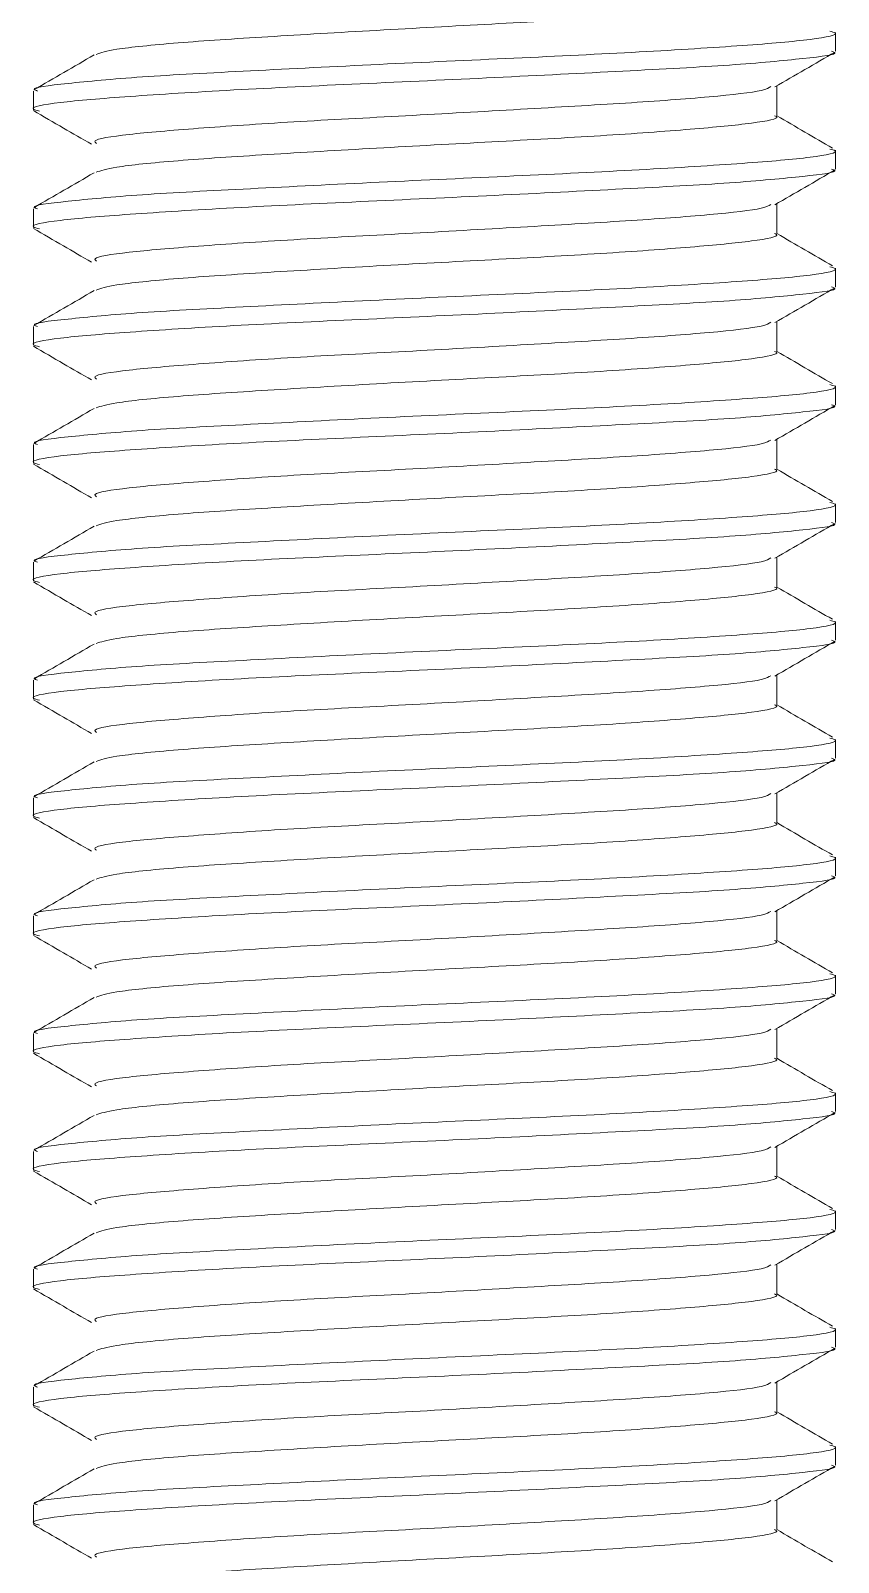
# Model space of a CAD drawing. Extents: x -976302 to -776254, y 5665 to 231437.
# Drawn here: x -798577.6 to -798516.8, y 78752.9 to 78868.3 of the extents above; entities that cross this region are included whole.
import ezdxf

# ---------------------------------------------------------------- set-up
doc = ezdxf.new("R2010")
doc.units = 0
doc.header["$LTSCALE"] = 1000
doc.header["$MEASUREMENT"] = 0

# ---------------------------------------------------------------- blocks, each defined once
blk = doc.blocks.new('*U17')
at = {"color": 7, "linetype": 'Continuous', "lineweight": 15}
for p, q in [((-22012.724, -7517.174), (-22012.724, -7516.35)), ((-22048.022, -7518.926), (-22048.022, -7519.748)), ((-22015.305, -7520.013), (-22015.305, -7518.699)), ((-22012.724, -7522.36), (-22012.724, -7521.536)), ((-22048.022, -7524.112), (-22048.022, -7524.934)), ((-22015.305, -7525.199), (-22015.305, -7523.885)), ((-22012.724, -7527.546), (-22012.724, -7526.722)), ((-22015.305, -7530.385), (-22015.305, -7529.071)), ((-22048.022, -7529.298), (-22048.022, -7530.12)), ((-22012.724, -7532.732), (-22012.724, -7531.908)), ((-22048.022, -7534.484), (-22048.022, -7535.306)), ((-22015.305, -7535.571), (-22015.305, -7534.257)), ((-22012.724, -7537.918), (-22012.724, -7537.094)), ((-22048.022, -7539.67), (-22048.022, -7540.492)), ((-22015.305, -7540.757), (-22015.305, -7539.443)), ((-22012.724, -7543.104), (-22012.724, -7542.28)), ((-22015.305, -7545.943), (-22015.305, -7544.629)), ((-22048.022, -7544.856), (-22048.022, -7545.678)), ((-22012.724, -7548.29), (-22012.724, -7547.466)), ((-22048.022, -7550.042), (-22048.022, -7550.864)), ((-22015.305, -7551.129), (-22015.305, -7549.815)), ((-22012.724, -7553.476), (-22012.724, -7552.652)), ((-22048.022, -7555.228), (-22048.022, -7556.05)), ((-22015.305, -7556.315), (-22015.305, -7555.001)), ((-22012.724, -7558.662), (-22012.724, -7557.838)), ((-22015.305, -7561.501), (-22015.305, -7560.187)), ((-22048.022, -7560.414), (-22048.022, -7561.236)), ((-22012.724, -7563.848), (-22012.724, -7563.024)), ((-22015.305, -7566.686), (-22015.305, -7565.373)), ((-22048.022, -7565.6), (-22048.022, -7566.422)), ((-22012.724, -7569.033), (-22012.724, -7568.21)), ((-22048.022, -7570.786), (-22048.022, -7571.608)), ((-22015.305, -7571.872), (-22015.305, -7570.559)), ((-22012.724, -7574.219), (-22012.724, -7573.396)), ((-22048.022, -7575.972), (-22048.022, -7576.794)), ((-22015.305, -7577.058), (-22015.305, -7575.745)), ((-22012.724, -7579.405), (-22012.724, -7578.582)), ((-22015.305, -7582.244), (-22015.305, -7580.931)), ((-22048.022, -7581.158), (-22048.022, -7581.98))]:
    blk.add_line(p, q, dxfattribs=at)
for points, knots in [([(-22015.417, -7514.827), (-22015.382, -7514.84), (-22015.116, -7514.942), (-22016.254, -7515.164), (-22018.879, -7515.415), (-22022.937, -7515.713), (-22027.8, -7515.976), (-22032.966, -7516.254), (-22037.849, -7516.542), (-22041.835, -7516.801), (-22044.573, -7517.082), (-22045.045, -7517.243), (-22045.262, -7517.317)], [0, 0, 0, 0, 0.016846, 0.1280213, 0.2392296, 0.3502223, 0.4613488, 0.5725715, 0.6837103, 0.7948399, 0.9062754, 1, 1, 1, 1]), ([(-22047.842, -7518.926), (-22047.901, -7518.903), (-22048.207, -7518.783), (-22046.695, -7518.605), (-22043.493, -7518.295), (-22038.61, -7518.047), (-22032.86, -7517.75), (-22026.816, -7517.48), (-22021.191, -7517.211), (-22016.549, -7516.917), (-22013.611, -7516.667), (-22012.458, -7516.428), (-22012.88, -7516.317), (-22012.971, -7516.293)], [0, 0, 0, 0, 0.025159, 0.130433, 0.235235, 0.340569, 0.445675, 0.550666, 0.65549, 0.76083, 0.865921, 0.97091, 1, 1, 1, 1]), ([(-22012.904, -7517.174), (-22012.849, -7517.193), (-22012.517, -7517.309), (-22013.967, -7517.485), (-22017.109, -7517.792), (-22021.935, -7518.043), (-22027.656, -7518.337), (-22033.706, -7518.611), (-22039.364, -7518.875), (-22044.034, -7519.174), (-22047.071, -7519.422), (-22048.32, -7519.666), (-22047.867, -7519.782), (-22047.752, -7519.812)], [0, 0, 0, 0, 0.020956, 0.125784, 0.230725, 0.335458, 0.440362, 0.545066, 0.649956, 0.754581, 0.859545, 0.96439, 1, 1, 1, 1]), ([(-22045.351, -7517.34), (-22045.793, -7517.596), (-22046.675, -7518.108), (-22047.558, -7518.62), (-22047.999, -7518.876)], [0, 0, 0, 0, 0.500034, 1, 1, 1, 1]), ([(-22015.395, -7518.749), (-22014.953, -7518.493), (-22014.071, -7517.981), (-22013.188, -7517.47), (-22012.747, -7517.214)], [0, 0, 0, 0, 0.500014, 1, 1, 1, 1]), ([(-22045.239, -7521.231), (-22045.29, -7521.195), (-22045.467, -7521.068), (-22043.999, -7520.829), (-22040.969, -7520.578), (-22036.665, -7520.274), (-22031.666, -7520.024), (-22026.523, -7519.728), (-22021.794, -7519.457), (-22018.101, -7519.185), (-22015.87, -7518.931), (-22015.657, -7518.787), (-22015.574, -7518.73)], [0, 0, 0, 0, 0.0446047, 0.1549405, 0.2658458, 0.3761896, 0.4869812, 0.5976326, 0.7082599, 0.819146, 0.9295768, 1, 1, 1, 1]), ([(-22048.022, -7519.789), (-22047.58, -7520.045), (-22046.728, -7520.54), (-22045.875, -7521.034), (-22045.463, -7521.273)], [0, 0, 0, 0, 0.517668, 1, 1, 1, 1]), ([(-22015.417, -7520.013), (-22015.382, -7520.026), (-22015.116, -7520.128), (-22016.254, -7520.35), (-22018.879, -7520.601), (-22022.937, -7520.899), (-22027.8, -7521.162), (-22032.966, -7521.439), (-22037.849, -7521.728), (-22041.835, -7521.987), (-22044.573, -7522.268), (-22045.045, -7522.429), (-22045.262, -7522.503)], [0, 0, 0, 0, 0.016846, 0.1280213, 0.2392296, 0.3502223, 0.4613488, 0.5725715, 0.6837103, 0.7948399, 0.9062754, 1, 1, 1, 1]), ([(-22012.859, -7521.435), (-22013.263, -7521.202), (-22014.08, -7520.731), (-22014.894, -7520.254), (-22015.305, -7520.013)], [0, 0, 0, 0, 0.494618, 1, 1, 1, 1]), ([(-22047.842, -7524.112), (-22047.901, -7524.089), (-22048.207, -7523.969), (-22046.695, -7523.791), (-22043.493, -7523.481), (-22038.61, -7523.233), (-22032.86, -7522.936), (-22026.816, -7522.666), (-22021.191, -7522.397), (-22016.549, -7522.103), (-22013.611, -7521.852), (-22012.458, -7521.614), (-22012.88, -7521.503), (-22012.971, -7521.479)], [0, 0, 0, 0, 0.025159, 0.130433, 0.235235, 0.340569, 0.445675, 0.550666, 0.65549, 0.76083, 0.865921, 0.97091, 1, 1, 1, 1]), ([(-22012.904, -7522.36), (-22012.849, -7522.379), (-22012.517, -7522.495), (-22013.967, -7522.671), (-22017.109, -7522.977), (-22021.935, -7523.229), (-22027.656, -7523.523), (-22033.706, -7523.797), (-22039.364, -7524.061), (-22044.034, -7524.36), (-22047.071, -7524.608), (-22048.32, -7524.851), (-22047.867, -7524.968), (-22047.752, -7524.998)], [0, 0, 0, 0, 0.020956, 0.125784, 0.230725, 0.335458, 0.440362, 0.545066, 0.649956, 0.754581, 0.859545, 0.96439, 1, 1, 1, 1]), ([(-22015.395, -7523.935), (-22014.953, -7523.679), (-22014.071, -7523.167), (-22013.188, -7522.656), (-22012.747, -7522.4)], [0, 0, 0, 0, 0.500014, 1, 1, 1, 1]), ([(-22045.351, -7522.525), (-22045.793, -7522.782), (-22046.675, -7523.294), (-22047.558, -7523.806), (-22047.999, -7524.062)], [0, 0, 0, 0, 0.500034, 1, 1, 1, 1]), ([(-22045.239, -7526.417), (-22045.29, -7526.381), (-22045.467, -7526.254), (-22043.999, -7526.015), (-22040.969, -7525.764), (-22036.665, -7525.46), (-22031.666, -7525.21), (-22026.523, -7524.914), (-22021.794, -7524.643), (-22018.101, -7524.371), (-22015.87, -7524.117), (-22015.657, -7523.973), (-22015.574, -7523.916)], [0, 0, 0, 0, 0.0446047, 0.1549405, 0.2658458, 0.3761896, 0.4869812, 0.5976326, 0.7082599, 0.819146, 0.9295768, 1, 1, 1, 1]), ([(-22048.022, -7524.975), (-22047.58, -7525.231), (-22046.728, -7525.726), (-22045.875, -7526.22), (-22045.463, -7526.459)], [0, 0, 0, 0, 0.517668, 1, 1, 1, 1]), ([(-22015.417, -7525.199), (-22015.382, -7525.212), (-22015.116, -7525.314), (-22016.254, -7525.536), (-22018.879, -7525.787), (-22022.937, -7526.085), (-22027.8, -7526.348), (-22032.966, -7526.625), (-22037.849, -7526.914), (-22041.835, -7527.173), (-22044.573, -7527.454), (-22045.045, -7527.615), (-22045.262, -7527.688)], [0, 0, 0, 0, 0.016846, 0.1280213, 0.2392296, 0.3502223, 0.4613488, 0.5725715, 0.6837103, 0.7948399, 0.9062754, 1, 1, 1, 1]), ([(-22012.859, -7526.621), (-22013.263, -7526.388), (-22014.08, -7525.917), (-22014.894, -7525.44), (-22015.305, -7525.199)], [0, 0, 0, 0, 0.494618, 1, 1, 1, 1]), ([(-22047.842, -7529.298), (-22047.901, -7529.275), (-22048.207, -7529.155), (-22046.695, -7528.976), (-22043.493, -7528.667), (-22038.61, -7528.419), (-22032.86, -7528.121), (-22026.816, -7527.852), (-22021.191, -7527.583), (-22016.549, -7527.289), (-22013.611, -7527.038), (-22012.458, -7526.8), (-22012.88, -7526.689), (-22012.971, -7526.665)], [0, 0, 0, 0, 0.025159, 0.130433, 0.235235, 0.340569, 0.445675, 0.550666, 0.65549, 0.76083, 0.865921, 0.97091, 1, 1, 1, 1]), ([(-22012.904, -7527.546), (-22012.849, -7527.565), (-22012.517, -7527.681), (-22013.967, -7527.857), (-22017.109, -7528.163), (-22021.935, -7528.415), (-22027.656, -7528.709), (-22033.706, -7528.983), (-22039.364, -7529.247), (-22044.034, -7529.546), (-22047.071, -7529.794), (-22048.32, -7530.037), (-22047.867, -7530.154), (-22047.752, -7530.184)], [0, 0, 0, 0, 0.020956, 0.125784, 0.230725, 0.335458, 0.440362, 0.545066, 0.649956, 0.754581, 0.859545, 0.96439, 1, 1, 1, 1]), ([(-22045.351, -7527.711), (-22045.793, -7527.968), (-22046.675, -7528.48), (-22047.558, -7528.992), (-22047.999, -7529.248)], [0, 0, 0, 0, 0.500034, 1, 1, 1, 1]), ([(-22015.395, -7529.121), (-22014.953, -7528.865), (-22014.071, -7528.353), (-22013.188, -7527.842), (-22012.747, -7527.586)], [0, 0, 0, 0, 0.500014, 1, 1, 1, 1]), ([(-22045.239, -7531.603), (-22045.29, -7531.567), (-22045.467, -7531.44), (-22043.999, -7531.201), (-22040.969, -7530.95), (-22036.665, -7530.646), (-22031.666, -7530.396), (-22026.523, -7530.1), (-22021.794, -7529.829), (-22018.101, -7529.557), (-22015.87, -7529.303), (-22015.657, -7529.159), (-22015.574, -7529.102)], [0, 0, 0, 0, 0.0446047, 0.1549405, 0.2658458, 0.3761896, 0.4869812, 0.5976326, 0.7082599, 0.819146, 0.9295768, 1, 1, 1, 1]), ([(-22048.022, -7530.161), (-22047.58, -7530.417), (-22046.728, -7530.912), (-22045.875, -7531.406), (-22045.463, -7531.645)], [0, 0, 0, 0, 0.517668, 1, 1, 1, 1]), ([(-22015.417, -7530.385), (-22015.382, -7530.398), (-22015.116, -7530.499), (-22016.254, -7530.722), (-22018.879, -7530.973), (-22022.937, -7531.271), (-22027.8, -7531.534), (-22032.966, -7531.811), (-22037.849, -7532.1), (-22041.835, -7532.359), (-22044.573, -7532.64), (-22045.045, -7532.801), (-22045.262, -7532.874)], [0, 0, 0, 0, 0.016846, 0.1280213, 0.2392296, 0.3502223, 0.4613488, 0.5725715, 0.6837103, 0.7948399, 0.9062754, 1, 1, 1, 1]), ([(-22012.859, -7531.807), (-22013.263, -7531.574), (-22014.08, -7531.103), (-22014.894, -7530.626), (-22015.305, -7530.385)], [0, 0, 0, 0, 0.494618, 1, 1, 1, 1]), ([(-22047.842, -7534.484), (-22047.901, -7534.461), (-22048.207, -7534.341), (-22046.695, -7534.162), (-22043.493, -7533.853), (-22038.61, -7533.605), (-22032.86, -7533.307), (-22026.816, -7533.038), (-22021.191, -7532.769), (-22016.549, -7532.475), (-22013.611, -7532.224), (-22012.458, -7531.986), (-22012.88, -7531.875), (-22012.971, -7531.851)], [0, 0, 0, 0, 0.025159, 0.130433, 0.235235, 0.340569, 0.445675, 0.550666, 0.65549, 0.76083, 0.865921, 0.97091, 1, 1, 1, 1]), ([(-22012.904, -7532.732), (-22012.849, -7532.751), (-22012.517, -7532.867), (-22013.967, -7533.043), (-22017.109, -7533.349), (-22021.935, -7533.601), (-22027.656, -7533.895), (-22033.706, -7534.169), (-22039.364, -7534.433), (-22044.034, -7534.732), (-22047.071, -7534.98), (-22048.32, -7535.223), (-22047.867, -7535.34), (-22047.752, -7535.37)], [0, 0, 0, 0, 0.020956, 0.125784, 0.230725, 0.335458, 0.440362, 0.545066, 0.649956, 0.754581, 0.859545, 0.96439, 1, 1, 1, 1]), ([(-22045.351, -7532.897), (-22045.793, -7533.153), (-22046.675, -7533.666), (-22047.558, -7534.178), (-22047.999, -7534.434)], [0, 0, 0, 0, 0.500034, 1, 1, 1, 1]), ([(-22015.395, -7534.307), (-22014.953, -7534.051), (-22014.071, -7533.539), (-22013.188, -7533.027), (-22012.747, -7532.772)], [0, 0, 0, 0, 0.500014, 1, 1, 1, 1]), ([(-22045.239, -7536.789), (-22045.29, -7536.753), (-22045.467, -7536.626), (-22043.999, -7536.387), (-22040.969, -7536.136), (-22036.665, -7535.832), (-22031.666, -7535.582), (-22026.523, -7535.286), (-22021.794, -7535.015), (-22018.101, -7534.743), (-22015.87, -7534.489), (-22015.657, -7534.344), (-22015.574, -7534.288)], [0, 0, 0, 0, 0.0446047, 0.1549405, 0.2658458, 0.3761896, 0.4869812, 0.5976326, 0.7082599, 0.819146, 0.9295768, 1, 1, 1, 1]), ([(-22048.022, -7535.347), (-22047.58, -7535.603), (-22046.728, -7536.098), (-22045.875, -7536.592), (-22045.463, -7536.831)], [0, 0, 0, 0, 0.517668, 1, 1, 1, 1]), ([(-22015.417, -7535.571), (-22015.382, -7535.584), (-22015.116, -7535.685), (-22016.254, -7535.908), (-22018.879, -7536.159), (-22022.937, -7536.457), (-22027.8, -7536.72), (-22032.966, -7536.997), (-22037.849, -7537.286), (-22041.835, -7537.545), (-22044.573, -7537.826), (-22045.045, -7537.987), (-22045.262, -7538.06)], [0, 0, 0, 0, 0.016846, 0.1280213, 0.2392296, 0.3502223, 0.4613488, 0.5725715, 0.6837103, 0.7948399, 0.9062754, 1, 1, 1, 1]), ([(-22012.859, -7536.992), (-22013.263, -7536.76), (-22014.08, -7536.289), (-22014.894, -7535.812), (-22015.305, -7535.571)], [0, 0, 0, 0, 0.494618, 1, 1, 1, 1]), ([(-22047.842, -7539.67), (-22047.901, -7539.647), (-22048.207, -7539.527), (-22046.695, -7539.348), (-22043.493, -7539.039), (-22038.61, -7538.791), (-22032.86, -7538.493), (-22026.816, -7538.224), (-22021.191, -7537.955), (-22016.549, -7537.661), (-22013.611, -7537.41), (-22012.458, -7537.172), (-22012.88, -7537.061), (-22012.971, -7537.037)], [0, 0, 0, 0, 0.025159, 0.130433, 0.235235, 0.340569, 0.445675, 0.550666, 0.65549, 0.76083, 0.865921, 0.97091, 1, 1, 1, 1]), ([(-22012.904, -7537.918), (-22012.849, -7537.937), (-22012.517, -7538.053), (-22013.967, -7538.229), (-22017.109, -7538.535), (-22021.935, -7538.787), (-22027.656, -7539.081), (-22033.706, -7539.355), (-22039.364, -7539.619), (-22044.034, -7539.918), (-22047.071, -7540.166), (-22048.32, -7540.409), (-22047.867, -7540.526), (-22047.752, -7540.556)], [0, 0, 0, 0, 0.020956, 0.125784, 0.230725, 0.335458, 0.440362, 0.545066, 0.649956, 0.754581, 0.859545, 0.96439, 1, 1, 1, 1]), ([(-22045.351, -7538.083), (-22045.793, -7538.339), (-22046.675, -7538.852), (-22047.558, -7539.364), (-22047.999, -7539.62)], [0, 0, 0, 0, 0.500034, 1, 1, 1, 1]), ([(-22015.395, -7539.493), (-22014.953, -7539.237), (-22014.071, -7538.725), (-22013.188, -7538.213), (-22012.747, -7537.958)], [0, 0, 0, 0, 0.500014, 1, 1, 1, 1]), ([(-22045.239, -7541.975), (-22045.29, -7541.939), (-22045.467, -7541.812), (-22043.999, -7541.573), (-22040.969, -7541.322), (-22036.665, -7541.018), (-22031.666, -7540.767), (-22026.523, -7540.472), (-22021.794, -7540.201), (-22018.101, -7539.928), (-22015.87, -7539.675), (-22015.657, -7539.53), (-22015.574, -7539.474)], [0, 0, 0, 0, 0.0446047, 0.1549405, 0.2658458, 0.3761896, 0.4869812, 0.5976326, 0.7082599, 0.819146, 0.9295768, 1, 1, 1, 1]), ([(-22048.022, -7540.533), (-22047.58, -7540.789), (-22046.728, -7541.284), (-22045.875, -7541.778), (-22045.463, -7542.017)], [0, 0, 0, 0, 0.517668, 1, 1, 1, 1]), ([(-22015.417, -7540.757), (-22015.382, -7540.77), (-22015.116, -7540.871), (-22016.254, -7541.094), (-22018.879, -7541.345), (-22022.937, -7541.643), (-22027.8, -7541.905), (-22032.966, -7542.183), (-22037.849, -7542.472), (-22041.835, -7542.731), (-22044.573, -7543.012), (-22045.045, -7543.173), (-22045.262, -7543.246)], [0, 0, 0, 0, 0.016846, 0.1280213, 0.2392296, 0.3502223, 0.4613488, 0.5725715, 0.6837103, 0.7948399, 0.9062754, 1, 1, 1, 1]), ([(-22012.859, -7542.178), (-22013.263, -7541.946), (-22014.08, -7541.475), (-22014.894, -7540.998), (-22015.305, -7540.757)], [0, 0, 0, 0, 0.494618, 1, 1, 1, 1]), ([(-22047.842, -7544.856), (-22047.901, -7544.833), (-22048.207, -7544.713), (-22046.695, -7544.534), (-22043.493, -7544.225), (-22038.61, -7543.977), (-22032.86, -7543.679), (-22026.816, -7543.409), (-22021.191, -7543.141), (-22016.549, -7542.847), (-22013.611, -7542.596), (-22012.458, -7542.358), (-22012.88, -7542.247), (-22012.971, -7542.223)], [0, 0, 0, 0, 0.025159, 0.130433, 0.235235, 0.340569, 0.445675, 0.550666, 0.65549, 0.76083, 0.865921, 0.97091, 1, 1, 1, 1]), ([(-22012.904, -7543.104), (-22012.849, -7543.123), (-22012.517, -7543.239), (-22013.967, -7543.415), (-22017.109, -7543.721), (-22021.935, -7543.973), (-22027.656, -7544.267), (-22033.706, -7544.541), (-22039.364, -7544.805), (-22044.034, -7545.104), (-22047.071, -7545.352), (-22048.32, -7545.595), (-22047.867, -7545.712), (-22047.752, -7545.742)], [0, 0, 0, 0, 0.020956, 0.125784, 0.230725, 0.335458, 0.440362, 0.545066, 0.649956, 0.754581, 0.859545, 0.96439, 1, 1, 1, 1]), ([(-22045.351, -7543.269), (-22045.793, -7543.525), (-22046.675, -7544.038), (-22047.558, -7544.55), (-22047.999, -7544.806)], [0, 0, 0, 0, 0.500034, 1, 1, 1, 1]), ([(-22015.395, -7544.679), (-22014.953, -7544.423), (-22014.071, -7543.911), (-22013.188, -7543.399), (-22012.747, -7543.144)], [0, 0, 0, 0, 0.500014, 1, 1, 1, 1]), ([(-22045.239, -7547.161), (-22045.29, -7547.125), (-22045.467, -7546.998), (-22043.999, -7546.758), (-22040.969, -7546.508), (-22036.665, -7546.204), (-22031.666, -7545.953), (-22026.523, -7545.658), (-22021.794, -7545.386), (-22018.101, -7545.114), (-22015.87, -7544.861), (-22015.657, -7544.716), (-22015.574, -7544.66)], [0, 0, 0, 0, 0.0446047, 0.1549405, 0.2658458, 0.3761896, 0.4869812, 0.5976326, 0.7082599, 0.819146, 0.9295768, 1, 1, 1, 1]), ([(-22048.022, -7545.719), (-22047.58, -7545.975), (-22046.728, -7546.47), (-22045.875, -7546.964), (-22045.463, -7547.202)], [0, 0, 0, 0, 0.517668, 1, 1, 1, 1]), ([(-22015.417, -7545.943), (-22015.382, -7545.956), (-22015.116, -7546.057), (-22016.254, -7546.28), (-22018.879, -7546.53), (-22022.937, -7546.828), (-22027.8, -7547.091), (-22032.966, -7547.369), (-22037.849, -7547.657), (-22041.835, -7547.917), (-22044.573, -7548.198), (-22045.045, -7548.359), (-22045.262, -7548.432)], [0, 0, 0, 0, 0.016846, 0.1280213, 0.2392296, 0.3502223, 0.4613488, 0.5725715, 0.6837103, 0.7948399, 0.9062754, 1, 1, 1, 1]), ([(-22012.859, -7547.364), (-22013.263, -7547.132), (-22014.08, -7546.661), (-22014.894, -7546.184), (-22015.305, -7545.943)], [0, 0, 0, 0, 0.494618, 1, 1, 1, 1]), ([(-22047.842, -7550.042), (-22047.901, -7550.019), (-22048.207, -7549.899), (-22046.695, -7549.72), (-22043.493, -7549.411), (-22038.61, -7549.163), (-22032.86, -7548.865), (-22026.816, -7548.595), (-22021.191, -7548.327), (-22016.549, -7548.032), (-22013.611, -7547.782), (-22012.458, -7547.544), (-22012.88, -7547.433), (-22012.971, -7547.409)], [0, 0, 0, 0, 0.025159, 0.130433, 0.235235, 0.340569, 0.445675, 0.550666, 0.65549, 0.76083, 0.865921, 0.97091, 1, 1, 1, 1]), ([(-22012.904, -7548.29), (-22012.849, -7548.309), (-22012.517, -7548.425), (-22013.967, -7548.601), (-22017.109, -7548.907), (-22021.935, -7549.159), (-22027.656, -7549.453), (-22033.706, -7549.727), (-22039.364, -7549.991), (-22044.034, -7550.29), (-22047.071, -7550.537), (-22048.32, -7550.781), (-22047.867, -7550.898), (-22047.752, -7550.928)], [0, 0, 0, 0, 0.020956, 0.125784, 0.230725, 0.335458, 0.440362, 0.545066, 0.649956, 0.754581, 0.859545, 0.96439, 1, 1, 1, 1]), ([(-22045.351, -7548.455), (-22045.793, -7548.711), (-22046.675, -7549.223), (-22047.558, -7549.736), (-22047.999, -7549.992)], [0, 0, 0, 0, 0.500034, 1, 1, 1, 1]), ([(-22015.395, -7549.864), (-22014.953, -7549.609), (-22014.071, -7549.097), (-22013.188, -7548.585), (-22012.747, -7548.33)], [0, 0, 0, 0, 0.500014, 1, 1, 1, 1]), ([(-22045.239, -7552.347), (-22045.29, -7552.311), (-22045.467, -7552.184), (-22043.999, -7551.944), (-22040.969, -7551.694), (-22036.665, -7551.39), (-22031.666, -7551.139), (-22026.523, -7550.844), (-22021.794, -7550.572), (-22018.101, -7550.3), (-22015.87, -7550.047), (-22015.657, -7549.902), (-22015.574, -7549.846)], [0, 0, 0, 0, 0.0446047, 0.1549405, 0.2658458, 0.3761896, 0.4869812, 0.5976326, 0.7082599, 0.819146, 0.9295768, 1, 1, 1, 1]), ([(-22048.022, -7550.905), (-22047.58, -7551.161), (-22046.728, -7551.656), (-22045.875, -7552.15), (-22045.463, -7552.388)], [0, 0, 0, 0, 0.517668, 1, 1, 1, 1]), ([(-22015.417, -7551.129), (-22015.382, -7551.142), (-22015.116, -7551.243), (-22016.254, -7551.466), (-22018.879, -7551.716), (-22022.937, -7552.014), (-22027.8, -7552.277), (-22032.966, -7552.555), (-22037.849, -7552.843), (-22041.835, -7553.102), (-22044.573, -7553.384), (-22045.045, -7553.545), (-22045.262, -7553.618)], [0, 0, 0, 0, 0.016846, 0.1280213, 0.2392296, 0.3502223, 0.4613488, 0.5725715, 0.6837103, 0.7948399, 0.9062754, 1, 1, 1, 1]), ([(-22012.859, -7552.55), (-22013.263, -7552.318), (-22014.08, -7551.847), (-22014.894, -7551.37), (-22015.305, -7551.129)], [0, 0, 0, 0, 0.494618, 1, 1, 1, 1]), ([(-22047.842, -7555.228), (-22047.901, -7555.205), (-22048.207, -7555.085), (-22046.695, -7554.906), (-22043.493, -7554.597), (-22038.61, -7554.348), (-22032.86, -7554.051), (-22026.816, -7553.781), (-22021.191, -7553.512), (-22016.549, -7553.218), (-22013.611, -7552.968), (-22012.458, -7552.73), (-22012.88, -7552.619), (-22012.971, -7552.595)], [0, 0, 0, 0, 0.025159, 0.130433, 0.235235, 0.340569, 0.445675, 0.550666, 0.65549, 0.76083, 0.865921, 0.97091, 1, 1, 1, 1]), ([(-22012.904, -7553.476), (-22012.849, -7553.495), (-22012.517, -7553.611), (-22013.967, -7553.787), (-22017.109, -7554.093), (-22021.935, -7554.345), (-22027.656, -7554.639), (-22033.706, -7554.913), (-22039.364, -7555.177), (-22044.034, -7555.476), (-22047.071, -7555.723), (-22048.32, -7555.967), (-22047.867, -7556.084), (-22047.752, -7556.114)], [0, 0, 0, 0, 0.020956, 0.125784, 0.230725, 0.335458, 0.440362, 0.545066, 0.649956, 0.754581, 0.859545, 0.96439, 1, 1, 1, 1]), ([(-22045.351, -7553.641), (-22045.793, -7553.897), (-22046.675, -7554.409), (-22047.558, -7554.922), (-22047.999, -7555.178)], [0, 0, 0, 0, 0.500034, 1, 1, 1, 1]), ([(-22015.395, -7555.05), (-22014.953, -7554.795), (-22014.071, -7554.283), (-22013.188, -7553.771), (-22012.747, -7553.516)], [0, 0, 0, 0, 0.500014, 1, 1, 1, 1]), ([(-22045.239, -7557.533), (-22045.29, -7557.496), (-22045.467, -7557.37), (-22043.999, -7557.13), (-22040.969, -7556.88), (-22036.665, -7556.575), (-22031.666, -7556.325), (-22026.523, -7556.03), (-22021.794, -7555.758), (-22018.101, -7555.486), (-22015.87, -7555.232), (-22015.657, -7555.088), (-22015.574, -7555.032)], [0, 0, 0, 0, 0.0446047, 0.1549405, 0.2658458, 0.3761896, 0.4869812, 0.5976326, 0.7082599, 0.819146, 0.9295768, 1, 1, 1, 1]), ([(-22048.022, -7556.091), (-22047.58, -7556.347), (-22046.728, -7556.842), (-22045.875, -7557.336), (-22045.463, -7557.574)], [0, 0, 0, 0, 0.517668, 1, 1, 1, 1]), ([(-22015.417, -7556.315), (-22015.382, -7556.328), (-22015.116, -7556.429), (-22016.254, -7556.652), (-22018.879, -7556.902), (-22022.937, -7557.2), (-22027.8, -7557.463), (-22032.966, -7557.741), (-22037.849, -7558.029), (-22041.835, -7558.288), (-22044.573, -7558.57), (-22045.045, -7558.731), (-22045.262, -7558.804)], [0, 0, 0, 0, 0.016846, 0.1280213, 0.2392296, 0.3502223, 0.4613488, 0.5725715, 0.6837103, 0.7948399, 0.9062754, 1, 1, 1, 1]), ([(-22012.859, -7557.736), (-22013.263, -7557.504), (-22014.08, -7557.033), (-22014.894, -7556.556), (-22015.305, -7556.315)], [0, 0, 0, 0, 0.494618, 1, 1, 1, 1]), ([(-22047.842, -7560.414), (-22047.901, -7560.391), (-22048.207, -7560.271), (-22046.695, -7560.092), (-22043.493, -7559.783), (-22038.61, -7559.534), (-22032.86, -7559.237), (-22026.816, -7558.967), (-22021.191, -7558.698), (-22016.549, -7558.404), (-22013.611, -7558.154), (-22012.458, -7557.916), (-22012.88, -7557.805), (-22012.971, -7557.781)], [0, 0, 0, 0, 0.025159, 0.130433, 0.235235, 0.340569, 0.445675, 0.550666, 0.65549, 0.76083, 0.865921, 0.97091, 1, 1, 1, 1]), ([(-22012.904, -7558.662), (-22012.849, -7558.681), (-22012.517, -7558.797), (-22013.967, -7558.973), (-22017.109, -7559.279), (-22021.935, -7559.531), (-22027.656, -7559.825), (-22033.706, -7560.099), (-22039.364, -7560.363), (-22044.034, -7560.662), (-22047.071, -7560.909), (-22048.32, -7561.153), (-22047.867, -7561.27), (-22047.752, -7561.3)], [0, 0, 0, 0, 0.020956, 0.125784, 0.230725, 0.335458, 0.440362, 0.545066, 0.649956, 0.754581, 0.859545, 0.96439, 1, 1, 1, 1]), ([(-22045.351, -7558.827), (-22045.793, -7559.083), (-22046.675, -7559.595), (-22047.558, -7560.108), (-22047.999, -7560.364)], [0, 0, 0, 0, 0.500034, 1, 1, 1, 1]), ([(-22015.395, -7560.236), (-22014.953, -7559.981), (-22014.071, -7559.469), (-22013.188, -7558.957), (-22012.747, -7558.701)], [0, 0, 0, 0, 0.500014, 1, 1, 1, 1]), ([(-22045.239, -7562.719), (-22045.29, -7562.682), (-22045.467, -7562.556), (-22043.999, -7562.316), (-22040.969, -7562.066), (-22036.665, -7561.761), (-22031.666, -7561.511), (-22026.523, -7561.216), (-22021.794, -7560.944), (-22018.101, -7560.672), (-22015.87, -7560.418), (-22015.657, -7560.274), (-22015.574, -7560.218)], [0, 0, 0, 0, 0.0446047, 0.1549405, 0.2658458, 0.3761896, 0.4869812, 0.5976326, 0.7082599, 0.819146, 0.9295768, 1, 1, 1, 1]), ([(-22048.022, -7561.277), (-22047.58, -7561.533), (-22046.728, -7562.028), (-22045.875, -7562.522), (-22045.463, -7562.76)], [0, 0, 0, 0, 0.517668, 1, 1, 1, 1]), ([(-22015.417, -7561.501), (-22015.382, -7561.514), (-22015.116, -7561.615), (-22016.254, -7561.838), (-22018.879, -7562.088), (-22022.937, -7562.386), (-22027.8, -7562.649), (-22032.966, -7562.927), (-22037.849, -7563.215), (-22041.835, -7563.474), (-22044.573, -7563.756), (-22045.045, -7563.917), (-22045.262, -7563.99)], [0, 0, 0, 0, 0.016846, 0.1280213, 0.2392296, 0.3502223, 0.4613488, 0.5725715, 0.6837103, 0.7948399, 0.9062754, 1, 1, 1, 1]), ([(-22012.859, -7562.922), (-22013.263, -7562.69), (-22014.08, -7562.219), (-22014.894, -7561.742), (-22015.305, -7561.501)], [0, 0, 0, 0, 0.494618, 1, 1, 1, 1]), ([(-22047.842, -7565.6), (-22047.901, -7565.577), (-22048.207, -7565.457), (-22046.695, -7565.278), (-22043.493, -7564.969), (-22038.61, -7564.72), (-22032.86, -7564.423), (-22026.816, -7564.153), (-22021.191, -7563.884), (-22016.549, -7563.59), (-22013.611, -7563.34), (-22012.458, -7563.102), (-22012.88, -7562.991), (-22012.971, -7562.967)], [0, 0, 0, 0, 0.025159, 0.130433, 0.235235, 0.340569, 0.445675, 0.550666, 0.65549, 0.76083, 0.865921, 0.97091, 1, 1, 1, 1]), ([(-22012.904, -7563.848), (-22012.849, -7563.867), (-22012.517, -7563.983), (-22013.967, -7564.159), (-22017.109, -7564.465), (-22021.935, -7564.717), (-22027.656, -7565.011), (-22033.706, -7565.285), (-22039.364, -7565.548), (-22044.034, -7565.847), (-22047.071, -7566.095), (-22048.32, -7566.339), (-22047.867, -7566.456), (-22047.752, -7566.486)], [0, 0, 0, 0, 0.020956, 0.125784, 0.230725, 0.335458, 0.440362, 0.545066, 0.649956, 0.754581, 0.859545, 0.96439, 1, 1, 1, 1]), ([(-22045.351, -7564.013), (-22045.793, -7564.269), (-22046.675, -7564.781), (-22047.558, -7565.294), (-22047.999, -7565.55)], [0, 0, 0, 0, 0.500034, 1, 1, 1, 1]), ([(-22015.395, -7565.422), (-22014.953, -7565.166), (-22014.071, -7564.655), (-22013.188, -7564.143), (-22012.747, -7563.887)], [0, 0, 0, 0, 0.500014, 1, 1, 1, 1]), ([(-22045.239, -7567.905), (-22045.29, -7567.868), (-22045.467, -7567.742), (-22043.999, -7567.502), (-22040.969, -7567.251), (-22036.665, -7566.947), (-22031.666, -7566.697), (-22026.523, -7566.402), (-22021.794, -7566.13), (-22018.101, -7565.858), (-22015.87, -7565.604), (-22015.657, -7565.46), (-22015.574, -7565.404)], [0, 0, 0, 0, 0.0446047, 0.1549405, 0.2658458, 0.3761896, 0.4869812, 0.5976326, 0.7082599, 0.819146, 0.9295768, 1, 1, 1, 1]), ([(-22048.022, -7566.463), (-22047.58, -7566.719), (-22046.728, -7567.214), (-22045.875, -7567.708), (-22045.463, -7567.946)], [0, 0, 0, 0, 0.517668, 1, 1, 1, 1]), ([(-22015.417, -7566.686), (-22015.382, -7566.7), (-22015.116, -7566.801), (-22016.254, -7567.024), (-22018.879, -7567.274), (-22022.937, -7567.572), (-22027.8, -7567.835), (-22032.966, -7568.113), (-22037.849, -7568.401), (-22041.835, -7568.66), (-22044.573, -7568.942), (-22045.045, -7569.103), (-22045.262, -7569.176)], [0, 0, 0, 0, 0.016846, 0.1280213, 0.2392296, 0.3502223, 0.4613488, 0.5725715, 0.6837103, 0.7948399, 0.9062754, 1, 1, 1, 1]), ([(-22012.859, -7568.108), (-22013.263, -7567.875), (-22014.08, -7567.405), (-22014.894, -7566.928), (-22015.305, -7566.686)], [0, 0, 0, 0, 0.494618, 1, 1, 1, 1]), ([(-22047.842, -7570.786), (-22047.901, -7570.763), (-22048.207, -7570.643), (-22046.695, -7570.464), (-22043.493, -7570.155), (-22038.61, -7569.906), (-22032.86, -7569.609), (-22026.816, -7569.339), (-22021.191, -7569.07), (-22016.549, -7568.776), (-22013.611, -7568.526), (-22012.458, -7568.288), (-22012.88, -7568.177), (-22012.971, -7568.153)], [0, 0, 0, 0, 0.025159, 0.130433, 0.235235, 0.340569, 0.445675, 0.550666, 0.65549, 0.76083, 0.865921, 0.97091, 1, 1, 1, 1]), ([(-22012.904, -7569.033), (-22012.849, -7569.053), (-22012.517, -7569.169), (-22013.967, -7569.344), (-22017.109, -7569.651), (-22021.935, -7569.903), (-22027.656, -7570.197), (-22033.706, -7570.471), (-22039.364, -7570.734), (-22044.034, -7571.033), (-22047.071, -7571.281), (-22048.32, -7571.525), (-22047.867, -7571.642), (-22047.752, -7571.672)], [0, 0, 0, 0, 0.020956, 0.125784, 0.230725, 0.335458, 0.440362, 0.545066, 0.649956, 0.754581, 0.859545, 0.96439, 1, 1, 1, 1]), ([(-22045.351, -7569.199), (-22045.793, -7569.455), (-22046.675, -7569.967), (-22047.558, -7570.479), (-22047.999, -7570.736)], [0, 0, 0, 0, 0.500034, 1, 1, 1, 1]), ([(-22015.395, -7570.608), (-22014.953, -7570.352), (-22014.071, -7569.841), (-22013.188, -7569.329), (-22012.747, -7569.073)], [0, 0, 0, 0, 0.500014, 1, 1, 1, 1]), ([(-22045.239, -7573.091), (-22045.29, -7573.054), (-22045.467, -7572.928), (-22043.999, -7572.688), (-22040.969, -7572.437), (-22036.665, -7572.133), (-22031.666, -7571.883), (-22026.523, -7571.588), (-22021.794, -7571.316), (-22018.101, -7571.044), (-22015.87, -7570.79), (-22015.657, -7570.646), (-22015.574, -7570.59)], [0, 0, 0, 0, 0.0446047, 0.1549405, 0.2658458, 0.3761896, 0.4869812, 0.5976326, 0.7082599, 0.819146, 0.9295768, 1, 1, 1, 1]), ([(-22048.022, -7571.649), (-22047.58, -7571.905), (-22046.728, -7572.4), (-22045.875, -7572.894), (-22045.463, -7573.132)], [0, 0, 0, 0, 0.517668, 1, 1, 1, 1]), ([(-22015.417, -7571.872), (-22015.382, -7571.886), (-22015.116, -7571.987), (-22016.254, -7572.21), (-22018.879, -7572.46), (-22022.937, -7572.758), (-22027.8, -7573.021), (-22032.966, -7573.299), (-22037.849, -7573.587), (-22041.835, -7573.846), (-22044.573, -7574.128), (-22045.045, -7574.289), (-22045.262, -7574.362)], [0, 0, 0, 0, 0.016846, 0.1280213, 0.2392296, 0.3502223, 0.4613488, 0.5725715, 0.6837103, 0.7948399, 0.9062754, 1, 1, 1, 1]), ([(-22012.859, -7573.294), (-22013.263, -7573.061), (-22014.08, -7572.591), (-22014.894, -7572.114), (-22015.305, -7571.872)], [0, 0, 0, 0, 0.494618, 1, 1, 1, 1]), ([(-22047.842, -7575.972), (-22047.901, -7575.949), (-22048.207, -7575.829), (-22046.695, -7575.65), (-22043.493, -7575.341), (-22038.61, -7575.092), (-22032.86, -7574.795), (-22026.816, -7574.525), (-22021.191, -7574.256), (-22016.549, -7573.962), (-22013.611, -7573.712), (-22012.458, -7573.474), (-22012.88, -7573.363), (-22012.971, -7573.339)], [0, 0, 0, 0, 0.025159, 0.130433, 0.235235, 0.340569, 0.445675, 0.550666, 0.65549, 0.76083, 0.865921, 0.97091, 1, 1, 1, 1]), ([(-22012.904, -7574.219), (-22012.849, -7574.239), (-22012.517, -7574.355), (-22013.967, -7574.53), (-22017.109, -7574.837), (-22021.935, -7575.089), (-22027.656, -7575.382), (-22033.706, -7575.657), (-22039.364, -7575.92), (-22044.034, -7576.219), (-22047.071, -7576.467), (-22048.32, -7576.711), (-22047.867, -7576.828), (-22047.752, -7576.858)], [0, 0, 0, 0, 0.020956, 0.125784, 0.230725, 0.335458, 0.440362, 0.545066, 0.649956, 0.754581, 0.859545, 0.96439, 1, 1, 1, 1]), ([(-22015.395, -7575.794), (-22014.953, -7575.538), (-22014.071, -7575.027), (-22013.188, -7574.515), (-22012.747, -7574.259)], [0, 0, 0, 0, 0.500014, 1, 1, 1, 1]), ([(-22045.351, -7574.385), (-22045.793, -7574.641), (-22046.675, -7575.153), (-22047.558, -7575.665), (-22047.999, -7575.922)], [0, 0, 0, 0, 0.500034, 1, 1, 1, 1]), ([(-22045.239, -7578.277), (-22045.29, -7578.24), (-22045.467, -7578.114), (-22043.999, -7577.874), (-22040.969, -7577.623), (-22036.665, -7577.319), (-22031.666, -7577.069), (-22026.523, -7576.774), (-22021.794, -7576.502), (-22018.101, -7576.23), (-22015.87, -7575.976), (-22015.657, -7575.832), (-22015.574, -7575.776)], [0, 0, 0, 0, 0.0446047, 0.1549405, 0.2658458, 0.3761896, 0.4869812, 0.5976326, 0.7082599, 0.819146, 0.9295768, 1, 1, 1, 1]), ([(-22048.022, -7576.835), (-22047.58, -7577.091), (-22046.728, -7577.586), (-22045.875, -7578.08), (-22045.463, -7578.318)], [0, 0, 0, 0, 0.517668, 1, 1, 1, 1]), ([(-22015.417, -7577.058), (-22015.382, -7577.072), (-22015.116, -7577.173), (-22016.254, -7577.396), (-22018.879, -7577.646), (-22022.937, -7577.944), (-22027.8, -7578.207), (-22032.966, -7578.485), (-22037.849, -7578.773), (-22041.835, -7579.032), (-22044.573, -7579.314), (-22045.045, -7579.475), (-22045.262, -7579.548)], [0, 0, 0, 0, 0.016846, 0.1280213, 0.2392296, 0.3502223, 0.4613488, 0.5725715, 0.6837103, 0.7948399, 0.9062754, 1, 1, 1, 1]), ([(-22012.859, -7578.48), (-22013.263, -7578.247), (-22014.08, -7577.777), (-22014.894, -7577.3), (-22015.305, -7577.058)], [0, 0, 0, 0, 0.494618, 1, 1, 1, 1]), ([(-22047.842, -7581.158), (-22047.901, -7581.135), (-22048.207, -7581.015), (-22046.695, -7580.836), (-22043.493, -7580.527), (-22038.61, -7580.278), (-22032.86, -7579.981), (-22026.816, -7579.711), (-22021.191, -7579.442), (-22016.549, -7579.148), (-22013.611, -7578.898), (-22012.458, -7578.66), (-22012.88, -7578.549), (-22012.971, -7578.525)], [0, 0, 0, 0, 0.025159, 0.130433, 0.235235, 0.340569, 0.445675, 0.550666, 0.65549, 0.76083, 0.865921, 0.97091, 1, 1, 1, 1]), ([(-22012.904, -7579.405), (-22012.849, -7579.425), (-22012.517, -7579.54), (-22013.967, -7579.716), (-22017.109, -7580.023), (-22021.935, -7580.275), (-22027.656, -7580.568), (-22033.706, -7580.843), (-22039.364, -7581.106), (-22044.034, -7581.405), (-22047.071, -7581.653), (-22048.32, -7581.897), (-22047.867, -7582.014), (-22047.752, -7582.044)], [0, 0, 0, 0, 0.020956, 0.125784, 0.230725, 0.335458, 0.440362, 0.545066, 0.649956, 0.754581, 0.859545, 0.96439, 1, 1, 1, 1]), ([(-22045.351, -7579.571), (-22045.793, -7579.827), (-22046.675, -7580.339), (-22047.558, -7580.851), (-22047.999, -7581.107)], [0, 0, 0, 0, 0.500034, 1, 1, 1, 1]), ([(-22015.395, -7580.98), (-22014.953, -7580.724), (-22014.071, -7580.213), (-22013.188, -7579.701), (-22012.747, -7579.445)], [0, 0, 0, 0, 0.500014, 1, 1, 1, 1]), ([(-22045.239, -7583.463), (-22045.29, -7583.426), (-22045.467, -7583.3), (-22043.999, -7583.06), (-22040.969, -7582.809), (-22036.665, -7582.505), (-22031.666, -7582.255), (-22026.523, -7581.96), (-22021.794, -7581.688), (-22018.101, -7581.416), (-22015.87, -7581.162), (-22015.657, -7581.018), (-22015.574, -7580.962)], [0, 0, 0, 0, 0.0446047, 0.1549405, 0.2658458, 0.3761896, 0.4869812, 0.5976326, 0.7082599, 0.819146, 0.9295768, 1, 1, 1, 1]), ([(-22048.022, -7582.021), (-22047.58, -7582.277), (-22046.728, -7582.772), (-22045.875, -7583.266), (-22045.463, -7583.504)], [0, 0, 0, 0, 0.517668, 1, 1, 1, 1]), ([(-22015.417, -7582.244), (-22015.382, -7582.258), (-22015.116, -7582.359), (-22016.254, -7582.582), (-22018.879, -7582.832), (-22022.937, -7583.13), (-22027.8, -7583.393), (-22032.966, -7583.671), (-22037.849, -7583.959), (-22041.835, -7584.218), (-22044.573, -7584.5), (-22045.045, -7584.66), (-22045.262, -7584.734)], [0, 0, 0, 0, 0.016846, 0.1280213, 0.2392296, 0.3502223, 0.4613488, 0.5725715, 0.6837103, 0.7948399, 0.9062754, 1, 1, 1, 1]), ([(-22012.859, -7583.666), (-22013.263, -7583.433), (-22014.08, -7582.963), (-22014.894, -7582.486), (-22015.305, -7582.244)], [0, 0, 0, 0, 0.494618, 1, 1, 1, 1])]:
    blk.add_open_spline(points, degree=3, knots=knots, dxfattribs=at)

msp = doc.modelspace()

# ---------------------------------------------------------------- block references
at = {"xscale": 1.710819728672504, "yscale": 1.710819728672504, "zscale": 1.710819728672504}
msp.add_blockref('*U17', (-760857.19, 91727.27), dxfattribs=at)
msp.add_blockref('*U17', (-760857.19, 91727.27), dxfattribs=at)

doc.saveas('drawing.dxf')
